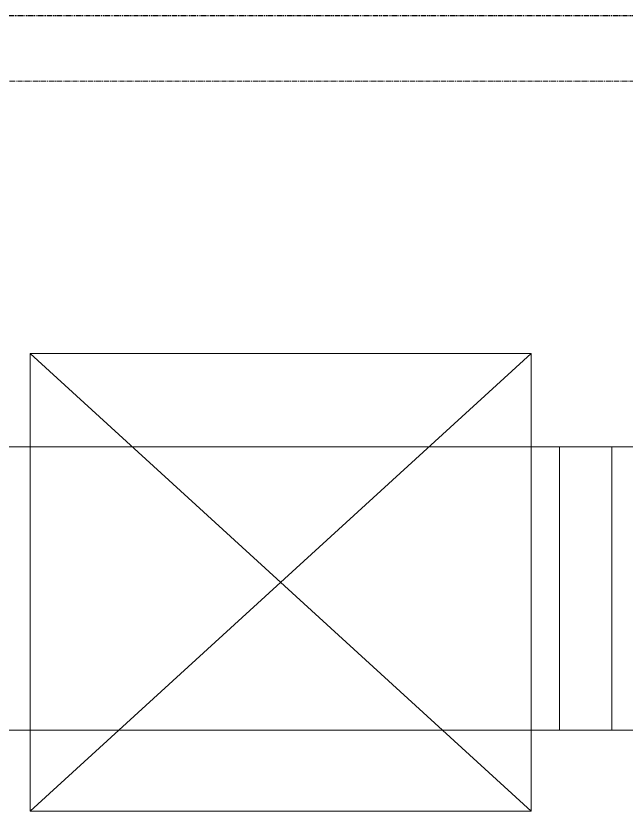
# Model space of a CAD drawing. Header units: millimetres. Extents: x -50460 to 50460, y -35640 to 35640.
# Drawn here: x -28602 to -27202, y -4940 to -3115 of the extents above; entities that cross this region are included whole.
import ezdxf

# ---------------------------------------------------------------- set-up
doc = ezdxf.new("R2010")
doc.units = ezdxf.units.MM
doc.linetypes.add('双点画线', pattern=[22, 12, -2, 2, -2, 2, -2])
doc.linetypes.add('点画线', pattern=[18, 12, -2, 2, -2])
for name, color, linetype, lineweight in [('7', 30, '双点画线', 18), ('PALLET', 4, 'Continuous', 18), ('RackFrame', 5, 'Continuous', 18), ('中心线层', 1, '点画线', 18), ('细线', 7, 'Continuous', 18)]:
    doc.layers.add(name, color=color, linetype=linetype, lineweight=lineweight)

# ---------------------------------------------------------------- blocks, each defined once
blk = doc.blocks.new('*X319')
at = {"layer": 'PALLET', "linetype": 'Continuous', "lineweight": 18}
for p, q in [((1835, 150), (685, 1200)), ((1835, 1200), (685, 150))]:
    blk.add_line(p, q, dxfattribs=at)
blk.add_lwpolyline([(1835, 1200), (685, 1200), (685, 150), (1835, 150), (1835, 1200)], dxfattribs=at)

msp = doc.modelspace()

# ---------------------------------------------------------------- linework, layer by layer
at = {"layer": '7', "linetype": '双点画线', "lineweight": 25}
msp.add_line((17505.258, -3114.726), (-36151.139, -3114.726), dxfattribs=at)
at = {"layer": 'RackFrame'}
for p, q in [((-32954.742, -4103.991), (14765.258, -4103.991)), ((-27354.742, -4753.991), (-27354.742, -4103.991)), ((-27234.742, -4753.991), (-27234.742, -4103.991)), ((-32954.742, -4753.991), (14765.258, -4753.991))]:
    msp.add_line(p, q, dxfattribs=at)
at = {"layer": '中心线层'}
msp.add_line((-32954.742, -3264.726), (14765.258, -3264.726), dxfattribs=at)

# ---------------------------------------------------------------- block references
at = {"layer": '细线'}
msp.add_blockref('*X319', (-29254.742, -5089.726), dxfattribs=at)

doc.saveas('drawing.dxf')
